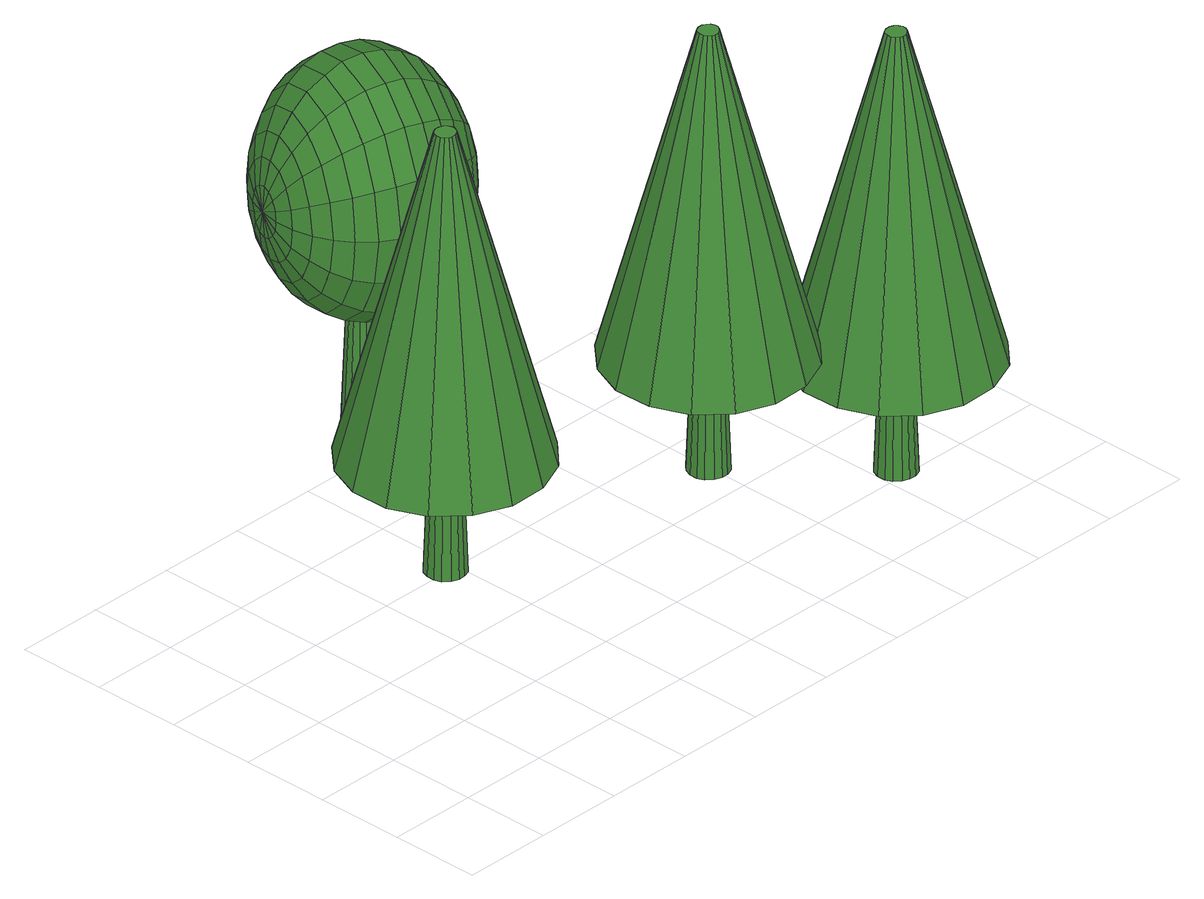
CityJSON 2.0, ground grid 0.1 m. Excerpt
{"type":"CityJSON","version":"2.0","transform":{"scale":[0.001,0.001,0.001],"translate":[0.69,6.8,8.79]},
"CityObjects":{
"tree1":{"type":"SolitaryVegetationObject","attributes":{"species":"1640","class":"1060"},"geometry":[{"type":"MultiSurface","lod":"3","boundaries":[[[0,1,2,3,4,5,6,7,8,9,10,11,12,13,14,15]],[[16,17,4,3]],[[17,18,5,4]],[[18,19,6,5]],[[19,20,7,6]],[[21,22,9,8]],[[22,23,10,9]],[[23,24,11,10]],[[24,25,12,11]],[[25,26,13,12]],[[26,27,14,13]],[[27,28,15,14]],[[28,29,0,15]],[[29,30,1,0]],[[30,31,2,1]],[[31,16,3,2]],[[19,18,17,16,31,30,29,28,27,26,25,24,23,22,21,20]],[[20,21,8,7]],[[32,33,34,35,36,37,38,39,40,41,42,43,44,45,46,47]],[[48,49,36,35]],[[49,50,37,36]],[[50,51,38,37]],[[51,52,39,38]],[[52,53,40,39]],[[53,54,41,40]],[[54,55,42,41]],[[55,56,43,42]],[[56,57,44,43]],[[57,58,45,44]],[[58,59,46,45]],[[59,60,47,46]],[[60,61,32,47]],[[61,62,33,32]],[[62,63,34,33]],[[63,48,35,34]],[[51,50,49,48,63,62,61,60,59,58,57,56,55,54,53,52]]]}]},
"tree2":{"type":"SolitaryVegetationObject","attributes":{"species":"1800","class":"1070"},"geometry":[{"type":"MultiSurface","lod":"3","boundaries":[[[64,65,66,67,68,69,70,71,72,73,74,75,76,77,78,79]],[[80,81,68,67]],[[81,82,69,68]],[[82,83,70,69]],[[83,84,71,70]],[[84,85,72,71]],[[85,86,73,72]],[[86,87,74,73]],[[87,88,75,74]],[[88,89,76,75]],[[89,90,77,76]],[[90,91,78,77]],[[91,92,79,78]],[[92,93,64,79]],[[93,94,65,64]],[[94,95,66,65]],[[95,80,67,66]],[[83,82,81,80,95,94,93,92,91,90,89,88,87,86,85,84]],[[96,97,98]],[[96,98,99]],[[96,99,100]],[[96,100,101]],[[96,101,102]],[[96,102,103]],[[96,103,104]],[[96,104,105]],[[96,105,106]],[[96,106,107]],[[96,107,108]],[[96,108,109]],[[96,109,110]],[[96,110,111]],[[96,111,112]],[[96,112,97]],[[113,114,98,97]],[[114,115,99,98]],[[115,116,100,99]],[[116,117,101,100]],[[117,118,102,101]],[[118,119,103,102]],[[119,120,104,103]],[[120,121,105,104]],[[121,122,106,105]],[[122,123,107,106]],[[123,124,108,107]],[[124,125,109,108]],[[125,126,110,109]],[[126,127,111,110]],[[127,128,112,111]],[[128,113,97,112]],[[129,130,114,113]],[[130,131,115,114]],[[131,132,116,115]],[[132,133,117,116]],[[133,134,118,117]],[[134,135,119,118]],[[135,136,120,119]],[[136,137,121,120]],[[137,138,122,121]],[[138,139,123,122]],[[139,140,124,123]],[[140,141,125,124]],[[141,142,126,125]],[[142,143,127,126]],[[143,144,128,127]],[[144,129,113,128]],[[145,146,130,129]],[[146,147,131,130]],[[147,148,132,131]],[[148,149,133,132]],[[149,150,134,133]],[[150,151,135,134]],[[151,152,136,135]],[[152,153,137,136]],[[153,154,138,137]],[[154,155,139,138]],[[155,156,140,139]],[[156,157,141,140]],[[157,158,142,141]],[[158,159,143,142]],[[159,160,144,143]],[[160,145,129,144]],[[161,162,146,145]],[[162,163,147,146]],[[163,164,148,147]],[[164,165,149,148]],[[165,166,150,149]],[[166,167,151,150]],[[167,168,152,151]],[[168,169,153,152]],[[169,170,154,153]],[[170,171,155,154]],[[171,172,156,155]],[[172,173,157,156]],[[173,174,158,157]],[[174,175,159,158]],[[175,176,160,159]],[[176,161,145,160]],[[177,178,162,161]],[[178,179,163,162]],[[179,180,164,163]],[[180,181,165,164]],[[181,182,166,165]],[[182,183,167,166]],[[183,184,168,167]],[[184,185,169,168]],[[185,186,170,169]],[[186,187,171,170]],[[187,188,172,171]],[[188,189,173,172]],[[189,190,174,173]],[[190,191,175,174]],[[191,192,176,175]],[[192,177,161,176]],[[193,194,178,177]],[[194,195,179,178]],[[195,196,180,179]],[[196,197,181,180]],[[197,198,182,181]],[[198,199,183,182]],[[199,200,184,183]],[[200,201,185,184]],[[201,202,186,185]],[[202,203,187,186]],[[203,204,188,187]],[[204,205,189,188]],[[205,206,190,189]],[[206,207,191,190]],[[207,208,192,191]],[[208,193,177,192]],[[209,210,194,193]],[[210,211,195,194]],[[211,212,196,195]],[[212,213,197,196]],[[213,214,198,197]],[[214,215,199,198]],[[215,216,200,199]],[[216,217,201,200]],[[217,218,202,201]],[[218,219,203,202]],[[219,220,204,203]],[[220,221,205,204]],[[221,222,206,205]],[[222,223,207,206]],[[223,224,208,207]],[[224,209,193,208]],[[225,226,210,209]],[[226,227,211,210]],[[227,228,212,211]],[[228,229,213,212]],[[229,230,214,213]],[[230,231,215,214]],[[231,232,216,215]],[[232,233,217,216]],[[233,234,218,217]],[[234,235,219,218]],[[235,236,220,219]],[[236,237,221,220]],[[237,238,222,221]],[[238,239,223,222]],[[239,240,224,223]],[[240,225,209,224]],[[241,242,226,225]],[[242,243,227,226]],[[243,244,228,227]],[[244,245,229,228]],[[245,246,230,229]],[[246,247,231,230]],[[247,248,232,231]],[[248,249,233,232]],[[249,250,234,233]],[[250,251,235,234]],[[251,252,236,235]],[[252,253,237,236]],[[253,254,238,237]],[[254,255,239,238]],[[255,256,240,239]],[[256,241,225,240]],[[257,258,242,241]],[[258,259,243,242]],[[259,260,244,243]],[[260,261,245,244]],[[261,262,246,245]],[[262,263,247,246]],[[263,264,248,247]],[[264,265,249,248]],[[265,266,250,249]],[[266,267,251,250]],[[267,268,252,251]],[[268,269,253,252]],[[269,270,254,253]],[[270,271,255,254]],[[271,272,256,255]],[[272,257,241,256]],[[273,274,258,257]],[[274,275,259,258]],[[275,276,260,259]],[[276,277,261,260]],[[277,278,262,261]],[[278,279,263,262]],[[279,280,264,263]],[[280,281,265,264]],[[281,282,266,265]],[[282,283,267,266]],[[283,284,268,267]],[[284,285,269,268]],[[285,286,270,269]],[[286,287,271,270]],[[287,288,272,271]],[[288,273,257,272]],[[289,290,274,273]],[[290,291,275,274]],[[291,292,276,275]],[[292,293,277,276]],[[293,294,278,277]],[[294,295,279,278]],[[295,296,280,279]],[[296,297,281,280]],[[297,298,282,281]],[[298,299,283,282]],[[299,300,284,283]],[[300,301,285,284]],[[301,302,286,285]],[[302,303,287,286]],[[303,304,288,287]],[[304,289,273,288]],[[305,306,290,289]],[[306,307,291,290]],[[307,308,292,291]],[[308,309,293,292]],[[309,310,294,293]],[[310,311,295,294]],[[311,312,296,295]],[[312,313,297,296]],[[313,314,298,297]],[[314,315,299,298]],[[315,316,300,299]],[[316,317,301,300]],[[317,318,302,301]],[[318,319,303,302]],[[319,320,304,303]],[[320,305,289,304]],[[321,322,306,305]],[[322,323,307,306]],[[323,324,308,307]],[[324,325,309,308]],[[325,326,310,309]],[[326,327,311,310]],[[327,328,312,311]],[[328,329,313,312]],[[329,330,314,313]],[[330,331,315,314]],[[331,332,316,315]],[[332,333,317,316]],[[333,334,318,317]],[[334,335,319,318]],[[335,336,320,319]],[[336,321,305,320]],[[337,322,321]],[[337,323,322]],[[337,324,323]],[[337,325,324]],[[337,326,325]],[[337,327,326]],[[337,328,327]],[[337,329,328]],[[337,330,329]],[[337,331,330]],[[337,332,331]],[[337,333,332]],[[337,334,333]],[[337,335,334]],[[337,336,335]],[[337,321,336]]]}]},
"tree3":{"type":"SolitaryVegetationObject","attributes":{"species":"1640","class":"1060"},"geometry":[{"type":"MultiSurface","lod":"3","boundaries":[[[338,339,340,341,342,343,344,345,346,347,348,349,350,351,352,353]],[[354,355,342,341]],[[355,356,343,342]],[[356,357,344,343]],[[357,358,345,344]],[[359,360,347,346]],[[360,361,348,347]],[[361,362,349,348]],[[362,363,350,349]],[[363,364,351,350]],[[364,365,352,351]],[[365,366,353,352]],[[366,367,338,353]],[[367,368,339,338]],[[368,369,340,339]],[[369,354,341,340]],[[357,356,355,354,369,368,367,366,365,364,363,362,361,360,359,358]],[[358,359,346,345]],[[370,371,372,373,374,375,376,377,378,379,380,381,382,383,384,385]],[[386,387,374,373]],[[387,388,375,374]],[[388,389,376,375]],[[389,390,377,376]],[[390,391,378,377]],[[391,392,379,378]],[[392,393,380,379]],[[393,394,381,380]],[[394,395,382,381]],[[395,396,383,382]],[[396,397,384,383]],[[397,398,385,384]],[[398,399,370,385]],[[399,400,371,370]],[[400,401,372,371]],[[401,386,373,372]],[[389,388,387,386,401,400,399,398,397,396,395,394,393,392,391,390]]]}]},
"tree4":{"type":"SolitaryVegetationObject","attributes":{"species":"1640","class":"1060"},"geometry":[{"type":"MultiSurface","lod":"3","boundaries":[[[402,403,404,405,406,407,408,409,410,411,412,413,414,415,416,417]],[[418,419,406,405]],[[419,420,407,406]],[[420,421,408,407]],[[421,422,409,408]],[[423,424,411,410]],[[424,425,412,411]],[[425,426,413,412]],[[426,427,414,413]],[[427,428,415,414]],[[428,429,416,415]],[[429,430,417,416]],[[430,431,402,417]],[[431,432,403,402]],[[432,433,404,403]],[[433,418,405,404]],[[421,420,419,418,433,432,431,430,429,428,427,426,425,424,423,422]],[[422,423,410,409]],[[434,435,436,437,438,439,440,441,442,443,444,445,446,447,448,449]],[[450,451,438,437]],[[451,452,439,438]],[[452,453,440,439]],[[453,454,441,440]],[[454,455,442,441]],[[455,456,443,442]],[[456,457,444,443]],[[457,458,445,444]],[[458,459,446,445]],[[459,460,447,446]],[[460,461,448,447]],[[461,462,449,448]],[[462,463,434,449]],[[463,464,435,434]],[[464,465,436,435]],[[465,450,437,436]],[[453,452,451,450,465,464,463,462,461,460,459,458,457,456,455,454]]]}]}
},
"vertices":[
[116,149,661],[111,149,661],[107,147,661],[104,144,661],[103,140,661],[103,135,661],[105,131,661],[108,128,661],[112,127,661],[116,127,661],[120,129,661],[123,132,661],[125,136,661],[125,140,661],[123,144,661],[120,147,661],[20,198,289],[4,158,289],[5,114,289],[22,74,289],[53,44,289],[93,28,289],[137,29,289],[177,46,289],[207,77,289],[223,117,289],[223,161,289],[206,201,289],[174,231,289],[134,247,289],[90,247,289],[50,230,289],[116,152,345],[111,152,345],[105,150,345],[101,146,345],[99,140,345],[99,135,345],[101,129,345],[106,125,345],[111,123,345],[117,123,345],[122,125,345],[126,130,345],[128,135,345],[128,141,345],[126,146,345],[122,150,345],[95,150,159],[92,142,159],[92,133,159],[95,125,159],[102,119,159],[110,116,159],[118,116,159],[126,119,159],[132,126,159],[136,134,159],[136,142,159],[132,150,159],[126,156,159],[118,160,159],[109,160,159],[101,156,159],
[225,367,350],[219,367,350],[214,365,350],[210,361,350],[208,355,350],[208,349,350],[210,344,350],[214,340,350],[220,338,350],[226,338,350],[231,340,350],[235,344,350],[237,350,350],[237,356,350],[235,361,350],[231,365,350],[204,365,162],[200,357,162],[200,348,162],[204,340,162],[210,334,162],[218,330,162],[227,330,162],[235,334,162],[241,340,162],[245,348,162],[245,357,162],[241,365,162],[235,371,162],[227,375,162],[218,375,162],[210,371,162],[114,384,463],[116,383,492],[118,391,489],[120,398,483],[122,402,474],[122,404,463],[122,402,452],[120,398,443],[118,391,436],[116,383,434],[114,375,436],[112,368,443],[110,363,452],[110,362,463],[110,363,474],[112,368,483],[114,375,489],[122,381,519],[127,397,515],[131,411,503],[133,420,484],[134,423,463],[133,420,441],[131,411,423],[127,397,411],[122,381,407],[118,365,411],[114,352,423],[111,343,441],[110,340,463],[111,343,484],[114,352,503],[118,365,515],[132,378,544],[139,401,538],[144,421,521],[148,434,494],[150,439,463],[148,434,432],[144,421,405],[139,401,388],[132,378,381],[126,355,388],[120,336,405],[116,323,432],[115,318,463],[116,323,494],[120,336,521],[126,355,538],[146,374,567],[154,404,559],[161,429,536],[166,445,503],[168,451,463],[166,445,423],[161,429,390],[154,404,367],[146,374,359],[137,345,367],[130,320,390],[125,304,423],[124,298,463],[125,304,503],[130,320,536],[137,345,559],[162,370,585],[172,404,576],[180,434,549],[186,453,510],[188,460,463],[186,453,416],[180,434,377],[172,404,350],[162,370,341],[152,335,350],[144,306,377],[138,286,416],[136,280,463],[138,286,510],[144,306,549],[152,335,576],[181,364,598],[192,403,588],[201,435,559],[207,457,515],[210,465,463],[207,457,411],[201,435,367],[192,403,338],[181,364,327],[170,326,338],[161,293,367],[154,272,411],[152,264,463],[154,272,515],[161,293,559],[170,326,588],[201,359,607],[213,399,596],[223,434,565],[229,457,518],[232,465,463],[229,457,408],[223,434,361],[213,399,330],[201,359,319],[190,318,330],[180,283,361],[173,260,408],[171,252,463],[173,260,518],[180,283,565],[190,318,596],[222,352,610],[234,394,598],[244,429,567],[251,453,519],[254,461,463],[251,453,407],[244,429,359],[234,394,327],[222,352,316],[211,311,327],[201,276,359],[194,252,407],[191,244,463],[194,252,519],[201,276,567],[211,311,598],[244,346,607],[255,387,596],[265,422,565],[272,445,518],[274,453,463],[272,445,408],[265,422,361],[255,387,330],[244,346,319],[232,306,330],[222,271,361],[216,248,408],[213,240,463],[216,248,518],[222,271,565],[232,306,596],[264,341,598],[275,379,588],[284,411,559],[290,433,515],[293,441,463],[290,433,411],[284,411,367],[275,379,338],[264,341,327],[253,302,338],[244,270,367],[237,248,411],[235,240,463],[237,248,515],[244,270,559],[253,302,588],[283,335,585],[293,370,576],[301,399,549],[307,419,510],[309,425,463],[307,419,416],[301,399,377],[293,370,350],[283,335,341],[273,301,350],[264,271,377],[259,252,416],[257,245,463],[259,252,510],[264,271,549],[273,301,576],[299,331,567],[308,360,559],[315,385,536],[319,401,503],[321,407,463],[319,401,423],[315,385,390],[308,360,367],[299,331,359],[291,301,367],[284,276,390],[279,260,423],[277,254,463],[279,260,503],[284,276,536],[291,301,559],[313,327,544],[319,350,538],[325,369,521],[329,382,494],[330,387,463],[329,382,432],[325,369,405],[319,350,388],[313,327,381],[306,304,388],[300,284,405],[297,271,432],[295,266,463],[297,271,494],[300,284,521],[306,304,538],[323,324,519],[327,340,515],[331,353,503],[334,362,484],[335,365,463],[334,362,441],[331,353,423],[327,340,411],[323,324,407],[318,308,411],[314,294,423],[312,285,441],[311,282,463],[312,285,484],[314,294,503],[318,308,515],[329,322,492],[331,330,489],[333,337,483],[334,342,474],[335,343,463],[334,342,452],[333,337,443],[331,330,436],[329,322,434],[327,314,436],[325,307,443],[323,302,452],[323,301,463],[323,302,474],[325,307,483],[327,314,489],[331,321,463],
[542,201,562],[537,201,562],[533,199,562],[530,196,562],[529,192,562],[529,187,562],[531,183,562],[534,180,562],[538,179,562],[542,179,562],[546,181,562],[549,184,562],[551,188,562],[551,192,562],[549,196,562],[546,199,562],[446,250,190],[430,210,190],[431,166,190],[448,126,190],[479,96,190],[519,80,190],[563,81,190],[603,98,190],[633,129,190],[649,169,190],[649,213,190],[632,253,190],[600,283,190],[560,299,190],[516,299,190],[476,282,190],[542,204,246],[537,204,246],[531,202,246],[527,198,246],[525,192,246],[525,187,246],[527,181,246],[532,177,246],[537,175,246],[543,175,246],[548,177,246],[552,182,246],[554,187,246],[554,193,246],[552,198,246],[548,202,246],[521,202,60],[518,194,60],[518,185,60],[521,177,60],[528,171,60],[536,168,60],[544,168,60],[552,171,60],[558,178,60],[562,186,60],[562,194,60],[558,202,60],[552,208,60],[544,212,60],[535,212,60],[527,208,60],
[726,124,510],[721,124,510],[717,122,510],[714,119,510],[713,115,510],[713,110,510],[715,106,510],[718,103,510],[722,102,510],[726,102,510],[730,104,510],[733,107,510],[735,111,510],[735,115,510],[733,119,510],[730,122,510],[630,173,138],[614,133,138],[615,89,138],[632,49,138],[663,19,138],[703,3,138],[747,4,138],[787,21,138],[817,52,138],[833,92,138],[833,136,138],[816,176,138],[784,206,138],[744,222,138],[700,222,138],[660,205,138],[726,127,194],[721,127,194],[715,125,194],[711,121,194],[709,115,194],[709,110,194],[711,104,194],[716,100,194],[721,98,194],[727,98,194],[732,100,194],[736,105,194],[738,110,194],[738,116,194],[736,121,194],[732,125,194],[705,125,8],[702,117,8],[702,108,8],[705,100,8],[712,94,8],[720,91,8],[728,91,8],[736,94,8],[742,101,8],[746,109,8],[746,117,8],[742,125,8],[736,131,8],[728,135,8],[719,135,8],[711,131,8]
]}
